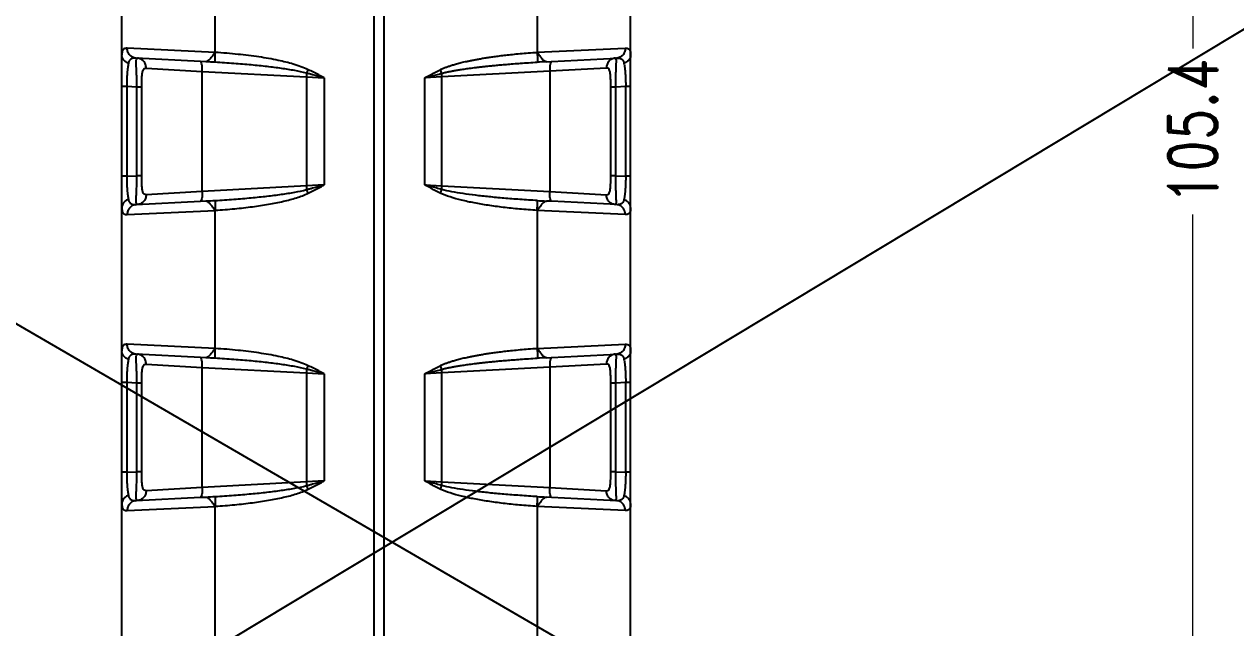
# Model space of a CAD drawing. Header units: inches. Extents: x 3700 to 4563, y 1353 to 2328.
# Drawn here: x 3910.4 to 3971.9, y 2170 to 2200.5 of the extents above; entities that cross this region are included whole.
import ezdxf

# ---------------------------------------------------------------- set-up
doc = ezdxf.new("R2010")
doc.units = ezdxf.units.IN
doc.header["$LTSCALE"] = 0.5
doc.layers.add('02___PRT_ALL_AXES', color=7, linetype='Continuous')
doc.layers.add('06___PRT_ALL_SURFS', color=7, linetype='Continuous')
doc.layers.add('dim', color=82, linetype='Continuous', lineweight=9)
doc.layers.add('from', color=7, linetype='Continuous', lineweight=13)
doc.styles.add('ROMAND', font='romand.shx', dxfattribs={"width": 0.75, "bigfont": 'gbcbig.shx'})
doc.dimstyles.new('YanXiu', dxfattribs={"dimtxt": 2.5, "dimasz": 2.2, "dimexe": 1, "dimexo": 0, "dimgap": 0.66, "dimtad": 0, "dimzin": 9, "dimdsep": 46, "dimtxsty": 'ROMAND', "dimblk": 'CLOSEDBLANK', "dimcen": 0, "dimclrd": 3, "dimclre": 3, "dimclrt": 7, "dimazin": 2, "dimtfac": 1, "dimtofl": 0, "dimtmove": 0, "dimatfit": 3, "dimldrblk": 'CLOSEDBLANK', "dimfxl": 1, "dimlwd": 5, "dimlwe": 5, "dimarcsym": 0})

# ---------------------------------------------------------------- blocks, each defined once
blk = doc.blocks.new('_ClosedBlank')
at = {"color": 0, "linetype": 'ByBlock', "lineweight": -2}
for p, q in [((-1, 0.167), (0, 0)), ((-1, 0.167), (-1, -0.167)), ((0, 0), (-1, -0.167))]:
    blk.add_line(p, q, dxfattribs=at)
blk = doc.blocks.new('*D68')
at = {"layer": 'Defpoints', "color": 0, "transparency": 16777216}
for p in [(528.387, 511.591), (518.339, 406.191), (528.387, 406.191)]:
    blk.add_point(p, dxfattribs=at)
at = {"layer": 'dim', "color": 3, "lineweight": 5, "transparency": 16777216}
for p, q in [((528.387, 511.591), (517.839, 511.591)), ((518.339, 509.591), (518.339, 463.096)), ((518.339, 408.191), (518.339, 454.686)), ((528.387, 406.191), (517.839, 406.191))]:
    blk.add_line(p, q, dxfattribs=at)
at = {"layer": 'dim', "color": 3, "lineweight": 5, "transparency": 16777216, "xscale": 2, "yscale": 2, "zscale": 2}
for p, rotation in [((518.339, 511.591), 90), ((518.339, 406.191), 270)]:
    blk.add_blockref('_ClosedBlank', p, dxfattribs=dict(at, rotation=rotation))
at = {"layer": 'dim', "color": 7, "transparency": 16777216, "insert": (518.339, 458.891), "char_height": 2.5, "attachment_point": 5, "rotation": 90, "style": 'ROMAND'}
blk.add_mtext('105.4', dxfattribs=at)
blk = doc.blocks.new('*u75')
at = {"layer": 'dim'}
dim = blk.add_linear_dim(base=(-26.548, -52.7), p1=(-16.5, 52.7), p2=(-16.5, -52.7), angle=90, dimstyle='YanXiu', override={"dimasz": 2, "dimexe": 0.49975, "dimgap": 0.49975}, dxfattribs=at)
dim.commit()
dim.dimension.update_dxf_attribs({"geometry": '*D68', "text_midpoint": (-26.548, 0), "insert": (-544.887, -458.891)})

msp = doc.modelspace()

# ---------------------------------------------------------------- linework, layer by layer
for p, q in [((3700.216, 2036.642), (4184.231, 2327.777)), ((4195.443, 2019.846), (3731.985, 2288.585))]:
    msp.add_line(p, q)
at = {"color": 7, "linetype": 'Continuous'}
for p, q in [((3928.175, 2138.112, 0), (3928.175, 2252.112, 0)), ((3915.375, 2141.63, 0), (3915.375, 2248.595, 0)), ((3941.175, 2141.614, 0), (3941.175, 2248.61, 0)), ((3920.114, 2199.111, 0), (3920.114, 2206.113, 0)), ((3936.437, 2206.108, 0), (3936.437, 2199.117, 0)), ((3920.114, 2199.113, 0), (3915.649, 2199.324, 0)), ((3936.437, 2199.118, 0), (3940.908, 2199.325, 0)), ((3936.902, 2198.643, 0), (3937.17, 2198.657, 0)), ((3937.17, 2198.657, 0), (3940.461, 2198.826, 0)), ((3924.731, 2197.877, 0), (3925.631, 2197.826, 0)), ((3931.605, 2197.876, 0), (3930.735, 2197.827, 0)), ((3915.625, 2197.387, 0), (3915.375, 2197.387, 0)), ((3925.631, 2197.826, 0), (3925.631, 2192.399, 0)), ((3930.735, 2192.398, 0), (3930.735, 2197.827, 0)), ((3940.925, 2197.386, 0), (3940.42, 2197.36, 0)), ((3940.925, 2197.386, 0), (3940.925, 2192.839, 0)), ((3941.175, 2197.386, 0), (3940.925, 2197.386, 0)), ((3915.625, 2192.838, 0), (3915.375, 2192.838, 0)), ((3925.631, 2192.399, 0), (3924.731, 2192.347, 0)), ((3930.735, 2192.398, 0), (3931.605, 2192.349, 0)), ((3940.42, 2192.865, 0), (3940.925, 2192.839, 0)), ((3941.175, 2192.839, 0), (3940.925, 2192.839, 0)), ((3937.171, 2191.568, 0), (3936.902, 2191.582, 0)), ((3940.461, 2191.399, 0), (3937.17, 2191.568, 0)), ((3915.649, 2190.901, 0), (3920.114, 2191.111, 0)), ((3920.114, 2184.111, 0), (3920.114, 2191.113, 0)), ((3936.437, 2191.108, 0), (3936.437, 2184.117, 0)), ((3940.908, 2190.9, 0), (3936.437, 2191.106, 0)), ((3920.114, 2184.113, 0), (3915.649, 2184.324, 0)), ((3936.437, 2184.118, 0), (3940.908, 2184.325, 0)), ((3937.17, 2183.657, 0), (3940.461, 2183.826, 0)), ((3936.902, 2183.643, 0), (3937.17, 2183.657, 0)), ((3924.731, 2182.877, 0), (3925.631, 2182.826, 0)), ((3925.631, 2182.826, 0), (3925.631, 2177.399, 0)), ((3931.605, 2182.876, 0), (3930.735, 2182.827, 0)), ((3930.735, 2177.398, 0), (3930.735, 2182.827, 0)), ((3915.625, 2182.387, 0), (3915.375, 2182.387, 0)), ((3940.925, 2182.386, 0), (3940.42, 2182.36, 0)), ((3940.925, 2182.386, 0), (3940.925, 2177.839, 0)), ((3941.175, 2182.386, 0), (3940.925, 2182.386, 0)), ((3915.625, 2177.838, 0), (3915.375, 2177.838, 0)), ((3940.42, 2177.865, 0), (3940.925, 2177.839, 0)), ((3941.175, 2177.839, 0), (3940.925, 2177.839, 0)), ((3925.631, 2177.399, 0), (3924.731, 2177.347, 0)), ((3930.735, 2177.398, 0), (3931.605, 2177.349, 0)), ((3937.171, 2176.568, 0), (3936.902, 2176.582, 0)), ((3940.461, 2176.399, 0), (3937.17, 2176.568, 0)), ((3915.649, 2175.901, 0), (3920.114, 2176.111, 0)), ((3920.114, 2169.111, 0), (3920.114, 2176.113, 0)), ((3936.437, 2176.108, 0), (3936.437, 2169.117, 0)), ((3940.908, 2175.9, 0), (3936.437, 2176.106, 0))]:
    msp.add_line(p, q, dxfattribs=at)
for centre, radius, start, end in [((3920.748, 2186.815, 0), 12.166, 74.15313, 77.86927), ((3941.551, 2106.91, 0), 91.851, 92.90122, 93.18827), ((3932.532, 2194.377, 0), 8.627, 153.49581, 154.69707), ((3922.956, 2193.937, 0), 9.579, 25.46993, 26.67027), ((3933.641, 2196.392, 0), 9.863, 205.40319, 206.6064), ((3922.956, 2196.288, 0), 9.579, 333.32973, 334.53009), ((3941.565, 2283.57, 0), 92.106, 266.81213, 267.09838), ((3920.748, 2171.815, 0), 12.166, 74.15313, 77.86927), ((3932.532, 2179.377, 0), 8.627, 153.49581, 154.69707), ((3922.956, 2178.937, 0), 9.579, 25.46993, 26.67027), ((3941.506, 2092.756, 0), 91.004, 92.89988, 93.1896), ((3933.641, 2181.392, 0), 9.863, 205.40319, 206.6064), ((3922.956, 2181.288, 0), 9.579, 333.32973, 334.53009), ((3941.567, 2268.608, 0), 92.145, 266.81219, 267.09832)]:
    msp.add_arc(centre, radius, start, end, dxfattribs=at)
for points, start_tangent, end_tangent in [([(3915.649, 2199.324, 0), (3915.48, 2199.291, 0), (3915.397, 2199.17, 0), (3915.375, 2198.967, 0)], (-0.998889, 0.047119), (-0.00005, -1)), ([(3916.095, 2198.825, 0), (3915.922, 2198.87, 0), (3915.777, 2198.979, 0), (3915.681, 2199.138, 0), (3915.649, 2199.324, 0)], (-0.998628, 0.052364), (0.005539, 0.999985)), ([(3920.113, 2199.113, 0), (3919.972, 2198.931, 0), (3919.841, 2198.776, 0), (3919.726, 2198.673, 0), (3919.628, 2198.64, 0)], (-0.611064, -0.791581), (-0.998631, 0.052303)), ([(3920.106, 2198.614, 0), (3920.1, 2198.66, 0), (3920.099, 2198.77, 0), (3920.104, 2198.928, 0), (3920.114, 2199.114, 0)], (-0.602714, 0.797957), (0.063645, 0.997973)), ([(3923.304, 2198.709, 0), (3922.329, 2198.884, 0), (3921.265, 2199.015, 0), (3920.114, 2199.111, 0)], (-0.978272, 0.207327), (-0.99784, 0.065686)), ([(3931.516, 2198.237, 0), (3931.601, 2198.278, 0), (3931.683, 2198.313, 0), (3931.761, 2198.345, 0), (3931.835, 2198.373, 0), (3931.909, 2198.399, 0), (3931.984, 2198.425, 0), (3932.063, 2198.451, 0), (3932.149, 2198.477, 0), (3932.244, 2198.505, 0), (3932.349, 2198.535, 0), (3932.463, 2198.565, 0), (3932.588, 2198.596, 0), (3932.722, 2198.629, 0), (3932.867, 2198.661, 0), (3933.022, 2198.694, 0), (3933.189, 2198.728, 0), (3933.369, 2198.762, 0), (3933.564, 2198.796, 0), (3933.775, 2198.832, 0), (3934.005, 2198.867, 0), (3934.255, 2198.903, 0), (3934.533, 2198.94, 0), (3934.842, 2198.977, 0), (3935.189, 2199.015, 0), (3935.572, 2199.052, 0), (3935.987, 2199.086, 0), (3936.437, 2199.117, 0)], (0.89341, 0.449243), (0.998111, 0.061443)), ([(3936.437, 2199.119, 0), (3936.446, 2198.933, 0), (3936.451, 2198.775, 0), (3936.45, 2198.665, 0), (3936.443, 2198.619, 0)], (0.061468, -0.998109), (-0.631633, -0.775267)), ([(3936.902, 2198.643, 0), (3936.809, 2198.677, 0), (3936.698, 2198.78, 0), (3936.573, 2198.935, 0), (3936.437, 2199.119, 0)], (-0.998686, -0.051252), (-0.596017, 0.802972)), ([(3940.909, 2199.325, 0), (3940.876, 2199.139, 0), (3940.78, 2198.98, 0), (3940.635, 2198.87, 0), (3940.461, 2198.826, 0)], (0.005293, -0.999986), (-0.998683, -0.051309)), ([(3940.908, 2199.325, 0), (3941.072, 2199.293, 0), (3941.153, 2199.175, 0), (3941.175, 2198.977, 0)], (0.998941, 0.046002), (0.000115, -1)), ([(3915.709, 2198.567, 0), (3915.535, 2198.657, 0), (3915.417, 2198.798, 0), (3915.375, 2198.967, 0)], (-0.958452, 0.285253), (0.000007, 1)), ([(3924.819, 2198.237, 0), (3924.457, 2198.381, 0), (3924.07, 2198.518, 0)], (-0.921014, 0.38953), (-0.948898, 0.315582)), ([(3931.604, 2198.056, 0), (3931.689, 2198.079, 0), (3931.77, 2198.099, 0), (3931.846, 2198.116, 0), (3931.92, 2198.132, 0), (3931.993, 2198.148, 0), (3932.067, 2198.162, 0), (3932.145, 2198.177, 0), (3932.23, 2198.193, 0), (3932.324, 2198.209, 0), (3932.426, 2198.226, 0), (3932.539, 2198.244, 0), (3932.662, 2198.263, 0), (3932.795, 2198.282, 0), (3932.937, 2198.302, 0), (3933.09, 2198.323, 0), (3933.254, 2198.344, 0), (3933.431, 2198.365, 0), (3933.623, 2198.387, 0), (3933.83, 2198.41, 0), (3934.056, 2198.434, 0), (3934.302, 2198.458, 0), (3934.574, 2198.483, 0), (3934.878, 2198.509, 0), (3935.219, 2198.537, 0), (3935.595, 2198.565, 0), (3936.002, 2198.592, 0), (3936.443, 2198.619, 0)], (0.96319, 0.268822), (0.998404, 0.056471)), ([(3937.17, 2198.657, 0), (3937.127, 2198.617, 0), (3937.096, 2198.508, 0), (3937.08, 2198.347, 0), (3937.081, 2198.157, 0)], (-0.999999, -0.00123), (0.048669, -0.998815)), ([(3940.461, 2198.826, 0), (3940.656, 2198.806, 0), (3940.777, 2198.721, 0), (3940.839, 2198.574, 0)], (0.998685, 0.051261), (0.218306, -0.97588)), ([(3941.175, 2198.977, 0), (3941.133, 2198.806, 0), (3941.015, 2198.664, 0), (3940.839, 2198.574, 0)], (0.00006, -1), (-0.959077, -0.283145)), ([(3940.839, 2198.574, 0), (3940.88, 2198.332, 0), (3940.908, 2198.04, 0), (3940.923, 2197.721, 0), (3940.925, 2197.386, 0)], (0.217929, -0.975965), (-0.013008, -0.999915)), ([(3925.631, 2197.826, 0), (3925.54, 2197.85, 0), (3925.436, 2197.878, 0), (3925.32, 2197.909, 0), (3925.192, 2197.943, 0), (3925.051, 2197.98, 0), (3924.897, 2198.021, 0), (3924.732, 2198.064, 0)], (-0.965994, 0.258565), (-0.96809, 0.250603)), ([(3925.631, 2197.826, 0), (3925.36, 2197.971, 0), (3925.09, 2198.113, 0), (3924.819, 2198.237, 0)], (-0.880904, 0.473296), (-0.89373, 0.448605)), ([(3930.735, 2197.827, 0), (3930.991, 2197.964, 0), (3931.251, 2198.101, 0), (3931.516, 2198.237, 0)], (0.881521, 0.472144), (0.893377, 0.449308)), ([(3930.735, 2197.827, 0), (3931.023, 2197.904, 0), (3931.313, 2197.98, 0), (3931.604, 2198.056, 0)], (0.966296, 0.257434), (0.968202, 0.25017)), ([(3931.605, 2197.876, 0), (3931.602, 2197.968, 0), (3931.604, 2198.056, 0)], (-0.048669, 0.998815), (0.038994, 0.999239)), ([(3924.732, 2192.161, 0), (3924.897, 2192.204, 0), (3925.051, 2192.245, 0), (3925.192, 2192.282, 0), (3925.32, 2192.316, 0), (3925.436, 2192.347, 0), (3925.54, 2192.375, 0), (3925.631, 2192.399, 0)], (0.96809, 0.250604), (0.966005, 0.258524)), ([(3924.823, 2191.975, 0), (3925.09, 2192.112, 0), (3925.36, 2192.254, 0), (3925.631, 2192.399, 0)], (0.89373, 0.448605), (0.880947, 0.473215)), ([(3931.604, 2192.169, 0), (3931.313, 2192.245, 0), (3931.023, 2192.321, 0), (3930.735, 2192.398, 0)], (-0.968201, 0.250172), (-0.966295, 0.257437)), ([(3931.516, 2191.988, 0), (3931.251, 2192.124, 0), (3930.991, 2192.261, 0), (3930.735, 2192.398, 0)], (-0.893376, 0.44931), (-0.881517, 0.472152)), ([(3931.604, 2192.169, 0), (3931.602, 2192.257, 0), (3931.605, 2192.349, 0)], (-0.038994, 0.999239), (0.048669, 0.998815)), ([(3940.925, 2192.839, 0), (3940.923, 2192.506, 0), (3940.908, 2192.185, 0), (3940.88, 2191.893, 0), (3940.839, 2191.65, 0)], (0.013002, -0.999915), (-0.217926, -0.975965)), ([(3920.114, 2191.113, 0), (3921.098, 2191.193, 0), (3921.998, 2191.296, 0), (3922.819, 2191.421, 0), (3923.565, 2191.57, 0), (3924.236, 2191.75, 0), (3924.823, 2191.975, 0)], (0.997877, 0.065126), (0.91082, 0.412805)), ([(3936.437, 2191.108, 0), (3935.538, 2191.176, 0), (3934.71, 2191.263, 0), (3933.948, 2191.366, 0), (3933.248, 2191.486, 0), (3932.604, 2191.624, 0), (3932.023, 2191.788, 0), (3931.516, 2191.988, 0)], (-0.998112, 0.061424), (-0.887761, 0.460305)), ([(3936.443, 2191.606, 0), (3935.561, 2191.663, 0), (3934.748, 2191.726, 0), (3934, 2191.797, 0), (3933.311, 2191.874, 0), (3932.677, 2191.96, 0), (3932.104, 2192.056, 0), (3931.604, 2192.169, 0)], (-0.998405, 0.056466), (-0.962187, 0.272391)), ([(3937.171, 2191.568, 0), (3937.127, 2191.608, 0), (3937.096, 2191.717, 0), (3937.08, 2191.878, 0), (3937.081, 2192.068, 0)], (-0.998818, -0.048616), (0.048669, 0.998815)), ([(3915.709, 2191.658, 0), (3915.535, 2191.568, 0), (3915.417, 2191.427, 0), (3915.375, 2191.258, 0)], (-0.958429, -0.285332), (-0.000051, -1)), ([(3915.375, 2191.258, 0), (3915.397, 2191.055, 0), (3915.48, 2190.934, 0), (3915.649, 2190.901, 0)], (0.00005, -1), (0.99889, 0.047095)), ([(3916.095, 2191.4, 0), (3915.922, 2191.355, 0), (3915.777, 2191.245, 0), (3915.682, 2191.086, 0), (3915.649, 2190.901, 0)], (-0.998621, -0.052504), (0.005587, -0.999984)), ([(3919.628, 2191.585, 0), (3919.726, 2191.552, 0), (3919.841, 2191.449, 0), (3919.972, 2191.294, 0), (3920.114, 2191.111, 0)], (0.998629, 0.052337), (0.611961, -0.790888)), ([(3920.106, 2191.611, 0), (3920.1, 2191.565, 0), (3920.099, 2191.455, 0), (3920.104, 2191.297, 0), (3920.113, 2191.113, 0)], (-0.602736, -0.79794), (0.063425, -0.997987)), ([(3936.437, 2191.108, 0), (3936.446, 2191.292, 0), (3936.451, 2191.45, 0), (3936.45, 2191.56, 0), (3936.443, 2191.606, 0)], (0.061277, 0.998121), (-0.631644, 0.775259)), ([(3936.437, 2191.106, 0), (3936.573, 2191.29, 0), (3936.698, 2191.445, 0), (3936.809, 2191.548, 0), (3936.902, 2191.582, 0)], (0.595173, 0.803597), (0.998691, -0.051157)), ([(3940.839, 2191.65, 0), (3940.777, 2191.504, 0), (3940.656, 2191.419, 0), (3940.461, 2191.399, 0)], (-0.218209, -0.975902), (-0.998683, 0.051309)), ([(3940.908, 2190.9, 0), (3940.876, 2191.085, 0), (3940.78, 2191.245, 0), (3940.635, 2191.354, 0), (3940.461, 2191.399, 0)], (0.005333, 0.999986), (-0.998683, 0.051299)), ([(3941.175, 2191.248, 0), (3941.133, 2191.419, 0), (3941.015, 2191.561, 0), (3940.839, 2191.65, 0)], (0.000167, 1), (-0.959059, 0.283205)), ([(3941.175, 2191.248, 0), (3941.153, 2191.05, 0), (3941.072, 2190.932, 0), (3940.908, 2190.9, 0)], (-0.00006, -1), (-0.99893, 0.046242)), ([(3915.649, 2184.324, 0), (3915.48, 2184.291, 0), (3915.397, 2184.17, 0), (3915.375, 2183.967, 0)], (-0.998889, 0.047119), (-0.00005, -1)), ([(3915.709, 2183.567, 0), (3915.535, 2183.657, 0), (3915.417, 2183.798, 0), (3915.375, 2183.967, 0)], (-0.958452, 0.285253), (0.000007, 1)), ([(3916.095, 2183.825, 0), (3915.922, 2183.87, 0), (3915.777, 2183.979, 0), (3915.681, 2184.138, 0), (3915.649, 2184.324, 0)], (-0.998628, 0.052364), (0.005539, 0.999985)), ([(3920.113, 2184.113, 0), (3919.972, 2183.931, 0), (3919.841, 2183.776, 0), (3919.726, 2183.673, 0), (3919.628, 2183.64, 0)], (-0.611064, -0.791581), (-0.998631, 0.052303)), ([(3920.106, 2183.614, 0), (3920.1, 2183.66, 0), (3920.099, 2183.77, 0), (3920.104, 2183.928, 0), (3920.114, 2184.114, 0)], (-0.602714, 0.797957), (0.063645, 0.997973)), ([(3923.304, 2183.709, 0), (3922.329, 2183.884, 0), (3921.265, 2184.015, 0), (3920.114, 2184.111, 0)], (-0.978272, 0.207327), (-0.99784, 0.065686)), ([(3931.516, 2183.237, 0), (3931.601, 2183.278, 0), (3931.683, 2183.313, 0), (3931.761, 2183.345, 0), (3931.835, 2183.373, 0), (3931.909, 2183.399, 0), (3931.984, 2183.425, 0), (3932.063, 2183.451, 0), (3932.149, 2183.477, 0), (3932.244, 2183.505, 0), (3932.349, 2183.535, 0), (3932.463, 2183.565, 0), (3932.588, 2183.596, 0), (3932.722, 2183.629, 0), (3932.867, 2183.661, 0), (3933.022, 2183.694, 0), (3933.189, 2183.728, 0), (3933.369, 2183.762, 0), (3933.564, 2183.796, 0), (3933.775, 2183.832, 0), (3934.005, 2183.867, 0), (3934.255, 2183.903, 0), (3934.533, 2183.94, 0), (3934.842, 2183.977, 0), (3935.189, 2184.015, 0), (3935.572, 2184.052, 0), (3935.987, 2184.086, 0), (3936.437, 2184.117, 0)], (0.89341, 0.449243), (0.998111, 0.061443)), ([(3936.437, 2184.119, 0), (3936.446, 2183.933, 0), (3936.451, 2183.775, 0), (3936.45, 2183.665, 0), (3936.443, 2183.619, 0)], (0.061468, -0.998109), (-0.631634, -0.775267)), ([(3936.902, 2183.643, 0), (3936.809, 2183.677, 0), (3936.698, 2183.78, 0), (3936.573, 2183.935, 0), (3936.437, 2184.119, 0)], (-0.998686, -0.051254), (-0.596017, 0.802972)), ([(3940.909, 2184.325, 0), (3940.876, 2184.139, 0), (3940.78, 2183.98, 0), (3940.635, 2183.87, 0), (3940.461, 2183.826, 0)], (0.005293, -0.999986), (-0.998683, -0.051309)), ([(3940.461, 2183.826, 0), (3940.656, 2183.806, 0), (3940.777, 2183.721, 0), (3940.839, 2183.574, 0)], (0.998685, 0.051261), (0.218306, -0.97588)), ([(3941.175, 2183.977, 0), (3941.133, 2183.806, 0), (3941.015, 2183.664, 0), (3940.839, 2183.574, 0)], (0.00006, -1), (-0.959077, -0.283145)), ([(3940.908, 2184.325, 0), (3941.072, 2184.293, 0), (3941.153, 2184.175, 0), (3941.175, 2183.977, 0)], (0.998941, 0.046002), (0.000115, -1)), ([(3924.819, 2183.237, 0), (3924.457, 2183.381, 0), (3924.07, 2183.518, 0)], (-0.921014, 0.38953), (-0.948898, 0.315582)), ([(3925.631, 2182.826, 0), (3925.36, 2182.971, 0), (3925.09, 2183.113, 0), (3924.819, 2183.237, 0)], (-0.880904, 0.473296), (-0.89373, 0.448605)), ([(3930.735, 2182.827, 0), (3930.991, 2182.964, 0), (3931.251, 2183.101, 0), (3931.516, 2183.237, 0)], (0.881521, 0.472144), (0.893377, 0.449308)), ([(3931.604, 2183.056, 0), (3931.689, 2183.079, 0), (3931.77, 2183.099, 0), (3931.846, 2183.116, 0), (3931.92, 2183.132, 0), (3931.993, 2183.148, 0), (3932.067, 2183.162, 0), (3932.145, 2183.177, 0), (3932.23, 2183.193, 0), (3932.324, 2183.209, 0), (3932.426, 2183.226, 0), (3932.539, 2183.244, 0), (3932.662, 2183.263, 0), (3932.795, 2183.282, 0), (3932.937, 2183.302, 0), (3933.09, 2183.323, 0), (3933.254, 2183.344, 0), (3933.431, 2183.365, 0), (3933.623, 2183.387, 0), (3933.83, 2183.41, 0), (3934.056, 2183.434, 0), (3934.302, 2183.458, 0), (3934.574, 2183.483, 0), (3934.878, 2183.509, 0), (3935.219, 2183.537, 0), (3935.595, 2183.565, 0), (3936.002, 2183.592, 0), (3936.443, 2183.619, 0)], (0.96319, 0.268822), (0.998404, 0.056471)), ([(3937.17, 2183.657, 0), (3937.127, 2183.617, 0), (3937.096, 2183.508, 0), (3937.08, 2183.347, 0), (3937.081, 2183.157, 0)], (-0.999999, -0.00123), (0.048669, -0.998815)), ([(3940.839, 2183.574, 0), (3940.88, 2183.332, 0), (3940.908, 2183.04, 0), (3940.923, 2182.721, 0), (3940.925, 2182.386, 0)], (0.217929, -0.975965), (-0.013008, -0.999915)), ([(3925.631, 2182.826, 0), (3925.54, 2182.85, 0), (3925.436, 2182.878, 0), (3925.32, 2182.909, 0), (3925.192, 2182.943, 0), (3925.051, 2182.98, 0), (3924.897, 2183.021, 0), (3924.732, 2183.064, 0)], (-0.965994, 0.258565), (-0.96809, 0.250603)), ([(3930.735, 2182.827, 0), (3931.023, 2182.904, 0), (3931.313, 2182.98, 0), (3931.604, 2183.056, 0)], (0.966296, 0.257434), (0.968202, 0.25017)), ([(3931.605, 2182.876, 0), (3931.602, 2182.968, 0), (3931.604, 2183.056, 0)], (-0.048669, 0.998815), (0.038994, 0.999239)), ([(3940.925, 2177.839, 0), (3940.923, 2177.506, 0), (3940.908, 2177.185, 0), (3940.88, 2176.893, 0), (3940.839, 2176.65, 0)], (0.013002, -0.999915), (-0.217926, -0.975965)), ([(3924.732, 2177.161, 0), (3924.897, 2177.204, 0), (3925.051, 2177.245, 0), (3925.192, 2177.282, 0), (3925.32, 2177.316, 0), (3925.436, 2177.347, 0), (3925.54, 2177.375, 0), (3925.631, 2177.399, 0)], (0.96809, 0.250604), (0.966005, 0.258524)), ([(3924.823, 2176.975, 0), (3925.09, 2177.112, 0), (3925.36, 2177.254, 0), (3925.631, 2177.399, 0)], (0.89373, 0.448605), (0.880947, 0.473215)), ([(3931.516, 2176.988, 0), (3931.251, 2177.124, 0), (3930.991, 2177.261, 0), (3930.735, 2177.398, 0)], (-0.893376, 0.44931), (-0.881517, 0.472152)), ([(3931.604, 2177.169, 0), (3931.313, 2177.245, 0), (3931.023, 2177.321, 0), (3930.735, 2177.398, 0)], (-0.968201, 0.250172), (-0.966295, 0.257437)), ([(3936.437, 2176.108, 0), (3935.538, 2176.176, 0), (3934.71, 2176.263, 0), (3933.948, 2176.366, 0), (3933.248, 2176.486, 0), (3932.604, 2176.624, 0), (3932.023, 2176.788, 0), (3931.516, 2176.988, 0)], (-0.998112, 0.061424), (-0.887761, 0.460305)), ([(3931.604, 2177.169, 0), (3931.602, 2177.257, 0), (3931.605, 2177.349, 0)], (-0.038994, 0.999239), (0.048669, 0.998815)), ([(3936.443, 2176.606, 0), (3935.561, 2176.663, 0), (3934.748, 2176.726, 0), (3934, 2176.797, 0), (3933.311, 2176.874, 0), (3932.677, 2176.96, 0), (3932.104, 2177.056, 0), (3931.604, 2177.169, 0)], (-0.998405, 0.056466), (-0.962187, 0.272391)), ([(3937.171, 2176.568, 0), (3937.127, 2176.608, 0), (3937.096, 2176.717, 0), (3937.08, 2176.878, 0), (3937.081, 2177.068, 0)], (-0.998818, -0.048616), (0.048669, 0.998815)), ([(3915.709, 2176.658, 0), (3915.535, 2176.568, 0), (3915.417, 2176.427, 0), (3915.375, 2176.258, 0)], (-0.958429, -0.285332), (-0.000051, -1)), ([(3916.095, 2176.4, 0), (3915.922, 2176.355, 0), (3915.777, 2176.245, 0), (3915.682, 2176.086, 0), (3915.649, 2175.901, 0)], (-0.998621, -0.052504), (0.005587, -0.999984)), ([(3919.628, 2176.585, 0), (3919.726, 2176.552, 0), (3919.841, 2176.449, 0), (3919.972, 2176.294, 0), (3920.114, 2176.111, 0)], (0.998629, 0.052337), (0.611961, -0.790888)), ([(3920.106, 2176.611, 0), (3920.1, 2176.565, 0), (3920.099, 2176.455, 0), (3920.104, 2176.297, 0), (3920.113, 2176.113, 0)], (-0.602736, -0.79794), (0.063425, -0.997987)), ([(3920.114, 2176.113, 0), (3921.098, 2176.193, 0), (3921.998, 2176.296, 0), (3922.819, 2176.421, 0), (3923.565, 2176.57, 0), (3924.236, 2176.75, 0), (3924.823, 2176.975, 0)], (0.997877, 0.065126), (0.91082, 0.412805)), ([(3936.437, 2176.108, 0), (3936.446, 2176.292, 0), (3936.451, 2176.45, 0), (3936.45, 2176.56, 0), (3936.443, 2176.606, 0)], (0.061277, 0.998121), (-0.631644, 0.775259)), ([(3936.437, 2176.106, 0), (3936.573, 2176.29, 0), (3936.698, 2176.445, 0), (3936.809, 2176.548, 0), (3936.902, 2176.582, 0)], (0.595173, 0.803597), (0.998691, -0.051157)), ([(3940.839, 2176.65, 0), (3940.777, 2176.504, 0), (3940.656, 2176.419, 0), (3940.461, 2176.399, 0)], (-0.218209, -0.975902), (-0.998683, 0.051309)), ([(3940.908, 2175.9, 0), (3940.876, 2176.085, 0), (3940.78, 2176.245, 0), (3940.635, 2176.354, 0), (3940.461, 2176.399, 0)], (0.005333, 0.999986), (-0.998683, 0.051299)), ([(3941.175, 2176.248, 0), (3941.133, 2176.419, 0), (3941.015, 2176.561, 0), (3940.839, 2176.65, 0)], (0.000167, 1), (-0.959059, 0.283205)), ([(3915.375, 2176.258, 0), (3915.397, 2176.055, 0), (3915.48, 2175.934, 0), (3915.649, 2175.901, 0)], (0.00005, -1), (0.99889, 0.047095)), ([(3941.175, 2176.248, 0), (3941.153, 2176.05, 0), (3941.072, 2175.932, 0), (3940.908, 2175.9, 0)], (-0.00006, -1), (-0.99893, 0.046242))]:
    msp.add_spline(points, degree=3, dxfattribs=dict(at, start_tangent=start_tangent, end_tangent=end_tangent))
at = {"layer": '02___PRT_ALL_AXES', "color": 7, "linetype": 'Continuous'}
msp.add_line((3928.675, 2138.112, 0), (3928.675, 2252.112, 0), dxfattribs=at)
at = {"layer": '06___PRT_ALL_SURFS', "color": 7, "linetype": 'Continuous'}
for p, q in [((3919.355, 2198.654, 0), (3916.095, 2198.825, 0)), ((3919.628, 2198.64, 0), (3919.355, 2198.654, 0)), ((3916.606, 2198.322, 0), (3919.446, 2198.154, 0)), ((3919.446, 2198.154, 0), (3924.731, 2197.877, 0)), ((3919.446, 2192.07, 0), (3919.446, 2198.154, 0)), ((3924.731, 2197.877, 0), (3924.731, 2192.347, 0)), ((3937.081, 2198.157, 0), (3931.605, 2197.876, 0)), ((3931.605, 2192.349, 0), (3931.605, 2197.876, 0)), ((3939.95, 2198.323, 0), (3937.081, 2198.157, 0)), ((3937.081, 2198.157, 0), (3937.081, 2192.068, 0)), ((3916.131, 2197.36, 0), (3915.625, 2197.387, 0)), ((3915.625, 2197.387, 0), (3915.625, 2192.838, 0)), ((3916.381, 2197.36, 0), (3916.131, 2197.36, 0)), ((3916.131, 2192.865, 0), (3916.131, 2197.36, 0)), ((3916.381, 2192.865, 0), (3916.381, 2197.36, 0)), ((3940.17, 2192.865, 0), (3940.17, 2197.36, 0)), ((3940.42, 2197.36, 0), (3940.17, 2197.36, 0)), ((3940.42, 2192.865, 0), (3940.42, 2197.36, 0)), ((3915.625, 2192.838, 0), (3916.131, 2192.865, 0)), ((3916.381, 2192.865, 0), (3916.131, 2192.865, 0)), ((3924.731, 2192.347, 0), (3919.446, 2192.07, 0)), ((3931.605, 2192.349, 0), (3937.081, 2192.068, 0)), ((3940.42, 2192.865, 0), (3940.17, 2192.865, 0)), ((3919.446, 2192.07, 0), (3916.606, 2191.903, 0)), ((3937.081, 2192.068, 0), (3939.95, 2191.902, 0)), ((3916.095, 2191.4, 0), (3919.355, 2191.571, 0)), ((3919.354, 2191.571, 0), (3919.628, 2191.585, 0)), ((3919.355, 2183.654, 0), (3916.095, 2183.825, 0)), ((3916.606, 2183.322, 0), (3919.446, 2183.154, 0)), ((3919.628, 2183.64, 0), (3919.355, 2183.654, 0)), ((3919.446, 2177.07, 0), (3919.446, 2183.154, 0)), ((3919.446, 2183.154, 0), (3924.731, 2182.877, 0)), ((3937.081, 2183.157, 0), (3931.605, 2182.876, 0)), ((3939.95, 2183.323, 0), (3937.081, 2183.157, 0)), ((3937.081, 2183.157, 0), (3937.081, 2177.068, 0)), ((3924.731, 2182.877, 0), (3924.731, 2177.347, 0)), ((3931.605, 2177.349, 0), (3931.605, 2182.876, 0)), ((3916.131, 2182.36, 0), (3915.625, 2182.387, 0)), ((3915.625, 2182.387, 0), (3915.625, 2177.838, 0)), ((3916.381, 2182.36, 0), (3916.131, 2182.36, 0)), ((3916.131, 2177.865, 0), (3916.131, 2182.36, 0)), ((3916.381, 2177.865, 0), (3916.381, 2182.36, 0)), ((3940.17, 2177.865, 0), (3940.17, 2182.36, 0)), ((3940.42, 2182.36, 0), (3940.17, 2182.36, 0)), ((3940.42, 2177.865, 0), (3940.42, 2182.36, 0)), ((3915.625, 2177.838, 0), (3916.131, 2177.865, 0)), ((3916.381, 2177.865, 0), (3916.131, 2177.865, 0)), ((3940.42, 2177.865, 0), (3940.17, 2177.865, 0)), ((3919.446, 2177.07, 0), (3916.606, 2176.903, 0)), ((3924.731, 2177.347, 0), (3919.446, 2177.07, 0)), ((3931.605, 2177.349, 0), (3937.081, 2177.068, 0)), ((3937.081, 2177.068, 0), (3939.95, 2176.902, 0)), ((3916.095, 2176.4, 0), (3919.355, 2176.571, 0)), ((3919.354, 2176.571, 0), (3919.628, 2176.585, 0))]:
    msp.add_line(p, q, dxfattribs=at)
for centre, radius, start, end in [((3915.195, 2112.797, 0), 85.957, 86.72458, 87.04369), ((3915.162, 2278.036, 0), 86.566, 272.95744, 273.2743), ((3915.195, 2097.797, 0), 85.957, 86.72458, 87.04369), ((3915.162, 2263.036, 0), 86.566, 272.95744, 273.2743)]:
    msp.add_arc(centre, radius, start, end, dxfattribs=at)
for points, start_tangent, end_tangent in [([(3915.709, 2198.567, 0), (3915.672, 2198.345, 0), (3915.643, 2198.055, 0), (3915.627, 2197.729, 0), (3915.625, 2197.387, 0)], (-0.213756, -0.976887), (0.013126, -0.999914)), ([(3916.095, 2198.825, 0), (3915.895, 2198.805, 0), (3915.772, 2198.718, 0), (3915.709, 2198.567, 0)], (-0.99863, 0.052332), (-0.214164, -0.976798)), ([(3916.099, 2198.626, 0), (3916.114, 2198.776, 0), (3916.161, 2198.821, 0)], (-0.064416, 0.997923), (0.998633, -0.052277)), ([(3916.131, 2197.36, 0), (3916.13, 2197.737, 0), (3916.12, 2198.088, 0), (3916.106, 2198.39, 0), (3916.099, 2198.626, 0)], (0.012941, 0.999916), (-0.064416, 0.997923)), ([(3916.334, 2198.776, 0), (3916.161, 2198.821, 0)], (-0.899239, 0.437459), (-0.998637, 0.052196)), ([(3916.606, 2198.322, 0), (3916.573, 2198.508, 0), (3916.478, 2198.667, 0), (3916.334, 2198.776, 0)], (0.005863, 0.999983), (-0.899239, 0.437459)), ([(3919.446, 2198.154, 0), (3919.447, 2198.344, 0), (3919.43, 2198.505, 0), (3919.398, 2198.614, 0), (3919.355, 2198.654, 0)], (0.049521, 0.998773), (-0.999999, 0.001237)), ([(3924.732, 2198.064, 0), (3924.146, 2198.193, 0), (3923.476, 2198.301, 0), (3922.737, 2198.394, 0), (3921.933, 2198.477, 0), (3921.058, 2198.55, 0), (3920.106, 2198.614, 0)], (-0.961617, 0.274397), (-0.998312, 0.058082)), ([(3940.224, 2198.778, 0), (3940.079, 2198.668, 0), (3939.983, 2198.509, 0), (3939.95, 2198.323, 0)], (-0.899794, -0.436314), (0.005607, -0.999984)), ([(3940.397, 2198.822, 0), (3940.224, 2198.778, 0)], (-0.998684, -0.051278), (-0.899794, -0.436314)), ([(3940.455, 2198.619, 0), (3940.443, 2198.772, 0), (3940.397, 2198.822, 0)], (0.070417, 0.997518), (-0.99865, -0.051937)), ([(3940.42, 2197.36, 0), (3940.421, 2197.734, 0), (3940.432, 2198.082, 0), (3940.446, 2198.383, 0), (3940.455, 2198.619, 0)], (-0.012843, 0.999918), (0.070417, 0.997518)), ([(3916.381, 2197.36, 0), (3916.383, 2197.611, 0), (3916.39, 2197.844, 0), (3916.408, 2198.044, 0), (3916.444, 2198.199, 0), (3916.509, 2198.296, 0), (3916.606, 2198.322, 0)], (0.000037, 1), (0.998258, -0.058997)), ([(3924.732, 2198.064, 0), (3924.734, 2197.972, 0), (3924.731, 2197.877, 0)], (0.04379, -0.999041), (-0.049521, -0.998773)), ([(3940.17, 2197.36, 0), (3940.169, 2197.608, 0), (3940.162, 2197.84, 0), (3940.145, 2198.04, 0), (3940.111, 2198.195, 0), (3940.049, 2198.294, 0), (3939.95, 2198.323, 0)], (0.000028, 1), (-0.998316, -0.058013)), ([(3915.625, 2192.838, 0), (3915.627, 2192.491, 0), (3915.644, 2192.158, 0), (3915.673, 2191.87, 0), (3915.709, 2191.658, 0)], (-0.013114, -0.999914), (0.213742, -0.97689)), ([(3916.099, 2191.599, 0), (3916.106, 2191.834, 0), (3916.12, 2192.137, 0), (3916.13, 2192.487, 0), (3916.131, 2192.865, 0)], (0.064329, 0.997929), (-0.012941, 0.999916)), ([(3916.606, 2191.903, 0), (3916.509, 2191.929, 0), (3916.444, 2192.026, 0), (3916.408, 2192.18, 0), (3916.39, 2192.381, 0), (3916.383, 2192.614, 0), (3916.381, 2192.865, 0)], (-0.998259, -0.058988), (-0.000037, 1)), ([(3924.731, 2192.347, 0), (3924.734, 2192.252, 0), (3924.732, 2192.161, 0)], (0.049521, -0.998773), (-0.04379, -0.999041)), ([(3939.95, 2191.902, 0), (3940.049, 2191.931, 0), (3940.111, 2192.03, 0), (3940.145, 2192.185, 0), (3940.162, 2192.385, 0), (3940.169, 2192.617, 0), (3940.17, 2192.865, 0)], (0.998315, -0.058026), (-0.000028, 1)), ([(3940.455, 2191.606, 0), (3940.446, 2191.841, 0), (3940.432, 2192.142, 0), (3940.421, 2192.49, 0), (3940.42, 2192.865, 0)], (-0.070417, 0.997518), (0.012843, 0.999918)), ([(3916.606, 2191.903, 0), (3916.573, 2191.717, 0), (3916.478, 2191.558, 0), (3916.334, 2191.448, 0)], (0.005882, -0.999983), (-0.89919, -0.437558)), ([(3919.446, 2192.07, 0), (3919.447, 2191.881, 0), (3919.43, 2191.719, 0), (3919.398, 2191.611, 0), (3919.354, 2191.571, 0)], (0.049521, -0.998773), (-0.998766, 0.049667)), ([(3920.106, 2191.611, 0), (3921.058, 2191.675, 0), (3921.932, 2191.748, 0), (3922.735, 2191.831, 0), (3923.474, 2191.924, 0), (3924.145, 2192.031, 0), (3924.732, 2192.161, 0)], (0.998312, 0.058082), (0.961627, 0.274359)), ([(3940.224, 2191.447, 0), (3940.079, 2191.557, 0), (3939.983, 2191.716, 0), (3939.95, 2191.902, 0)], (-0.899794, 0.436314), (0.005614, 0.999984)), ([(3915.709, 2191.658, 0), (3915.772, 2191.507, 0), (3915.895, 2191.42, 0), (3916.095, 2191.4, 0)], (0.214174, -0.976795), (0.99863, 0.052323)), ([(3916.161, 2191.404, 0), (3916.114, 2191.449, 0), (3916.099, 2191.599, 0)], (-0.998631, -0.0523), (0.064329, 0.997929)), ([(3916.334, 2191.448, 0), (3916.161, 2191.404, 0)], (-0.89919, -0.437558), (-0.99863, -0.052318)), ([(3940.397, 2191.402, 0), (3940.224, 2191.447, 0)], (-0.998687, 0.051229), (-0.899794, 0.436314)), ([(3940.397, 2191.402, 0), (3940.443, 2191.453, 0), (3940.455, 2191.606, 0)], (0.99865, -0.051947), (-0.070417, 0.997518)), ([(3916.095, 2183.825, 0), (3915.895, 2183.805, 0), (3915.772, 2183.718, 0), (3915.709, 2183.567, 0)], (-0.99863, 0.052332), (-0.214164, -0.976798)), ([(3916.099, 2183.626, 0), (3916.114, 2183.776, 0), (3916.161, 2183.821, 0)], (-0.064416, 0.997923), (0.998633, -0.052277)), ([(3916.334, 2183.776, 0), (3916.161, 2183.821, 0)], (-0.899239, 0.437459), (-0.998637, 0.052196)), ([(3916.606, 2183.322, 0), (3916.573, 2183.508, 0), (3916.478, 2183.667, 0), (3916.334, 2183.776, 0)], (0.005863, 0.999983), (-0.899239, 0.437459)), ([(3940.224, 2183.778, 0), (3940.079, 2183.668, 0), (3939.983, 2183.509, 0), (3939.95, 2183.323, 0)], (-0.899794, -0.436314), (0.005607, -0.999984)), ([(3940.397, 2183.822, 0), (3940.224, 2183.778, 0)], (-0.998684, -0.051278), (-0.899794, -0.436314)), ([(3940.455, 2183.619, 0), (3940.443, 2183.772, 0), (3940.397, 2183.822, 0)], (0.070417, 0.997518), (-0.99865, -0.051937)), ([(3915.709, 2183.567, 0), (3915.672, 2183.345, 0), (3915.643, 2183.055, 0), (3915.627, 2182.729, 0), (3915.625, 2182.387, 0)], (-0.213756, -0.976887), (0.013126, -0.999914)), ([(3916.131, 2182.36, 0), (3916.13, 2182.737, 0), (3916.12, 2183.088, 0), (3916.106, 2183.39, 0), (3916.099, 2183.626, 0)], (0.012941, 0.999916), (-0.064416, 0.997923)), ([(3916.381, 2182.36, 0), (3916.383, 2182.611, 0), (3916.39, 2182.844, 0), (3916.408, 2183.044, 0), (3916.444, 2183.199, 0), (3916.509, 2183.296, 0), (3916.606, 2183.322, 0)], (0.000037, 1), (0.998258, -0.058997)), ([(3919.446, 2183.154, 0), (3919.447, 2183.344, 0), (3919.43, 2183.505, 0), (3919.398, 2183.614, 0), (3919.355, 2183.654, 0)], (0.049521, 0.998773), (-0.999999, 0.001237)), ([(3924.732, 2183.064, 0), (3924.146, 2183.193, 0), (3923.476, 2183.301, 0), (3922.737, 2183.394, 0), (3921.933, 2183.477, 0), (3921.058, 2183.55, 0), (3920.106, 2183.614, 0)], (-0.961617, 0.274397), (-0.998312, 0.058082)), ([(3940.17, 2182.36, 0), (3940.169, 2182.608, 0), (3940.162, 2182.84, 0), (3940.145, 2183.04, 0), (3940.111, 2183.195, 0), (3940.049, 2183.294, 0), (3939.95, 2183.323, 0)], (0.000028, 1), (-0.998316, -0.058013)), ([(3940.42, 2182.36, 0), (3940.421, 2182.734, 0), (3940.432, 2183.082, 0), (3940.446, 2183.383, 0), (3940.455, 2183.619, 0)], (-0.012843, 0.999918), (0.070417, 0.997518)), ([(3924.732, 2183.064, 0), (3924.734, 2182.972, 0), (3924.731, 2182.877, 0)], (0.04379, -0.999041), (-0.049521, -0.998773)), ([(3915.625, 2177.838, 0), (3915.627, 2177.491, 0), (3915.644, 2177.158, 0), (3915.673, 2176.87, 0), (3915.709, 2176.658, 0)], (-0.013114, -0.999914), (0.213742, -0.97689)), ([(3916.099, 2176.599, 0), (3916.106, 2176.834, 0), (3916.12, 2177.137, 0), (3916.13, 2177.487, 0), (3916.131, 2177.865, 0)], (0.064329, 0.997929), (-0.012941, 0.999916)), ([(3916.606, 2176.903, 0), (3916.509, 2176.929, 0), (3916.444, 2177.026, 0), (3916.408, 2177.18, 0), (3916.39, 2177.381, 0), (3916.383, 2177.614, 0), (3916.381, 2177.865, 0)], (-0.998259, -0.058988), (-0.000037, 1)), ([(3939.95, 2176.902, 0), (3940.049, 2176.931, 0), (3940.111, 2177.03, 0), (3940.145, 2177.185, 0), (3940.162, 2177.385, 0), (3940.169, 2177.617, 0), (3940.17, 2177.865, 0)], (0.998315, -0.058026), (-0.000028, 1)), ([(3940.455, 2176.606, 0), (3940.446, 2176.841, 0), (3940.432, 2177.142, 0), (3940.421, 2177.49, 0), (3940.42, 2177.865, 0)], (-0.070417, 0.997518), (0.012843, 0.999918)), ([(3919.446, 2177.07, 0), (3919.447, 2176.881, 0), (3919.43, 2176.719, 0), (3919.398, 2176.611, 0), (3919.354, 2176.571, 0)], (0.049521, -0.998773), (-0.998766, 0.049667)), ([(3920.106, 2176.611, 0), (3921.058, 2176.675, 0), (3921.932, 2176.748, 0), (3922.735, 2176.831, 0), (3923.474, 2176.924, 0), (3924.145, 2177.031, 0), (3924.732, 2177.161, 0)], (0.998312, 0.058082), (0.961627, 0.274359)), ([(3924.731, 2177.347, 0), (3924.734, 2177.252, 0), (3924.732, 2177.161, 0)], (0.049521, -0.998773), (-0.04379, -0.999041)), ([(3915.709, 2176.658, 0), (3915.772, 2176.507, 0), (3915.895, 2176.42, 0), (3916.095, 2176.4, 0)], (0.214174, -0.976795), (0.99863, 0.052323)), ([(3916.161, 2176.404, 0), (3916.114, 2176.449, 0), (3916.099, 2176.599, 0)], (-0.998631, -0.0523), (0.064329, 0.997929)), ([(3916.334, 2176.448, 0), (3916.161, 2176.404, 0)], (-0.89919, -0.437558), (-0.99863, -0.052318)), ([(3916.606, 2176.903, 0), (3916.573, 2176.717, 0), (3916.478, 2176.558, 0), (3916.334, 2176.448, 0)], (0.005882, -0.999983), (-0.89919, -0.437558)), ([(3940.224, 2176.447, 0), (3940.079, 2176.557, 0), (3939.983, 2176.716, 0), (3939.95, 2176.902, 0)], (-0.899794, 0.436314), (0.005614, 0.999984)), ([(3940.397, 2176.402, 0), (3940.224, 2176.447, 0)], (-0.998687, 0.051229), (-0.899794, 0.436314)), ([(3940.397, 2176.402, 0), (3940.443, 2176.453, 0), (3940.455, 2176.606, 0)], (0.99865, -0.051947), (-0.070417, 0.997518))]:
    msp.add_spline(points, degree=3, dxfattribs=dict(at, start_tangent=start_tangent, end_tangent=end_tangent))

# ---------------------------------------------------------------- block references
at = {"layer": 'from'}
msp.add_blockref('*u75', (3996.23, 2195.112, 0), dxfattribs=at)

doc.saveas('drawing.dxf')
